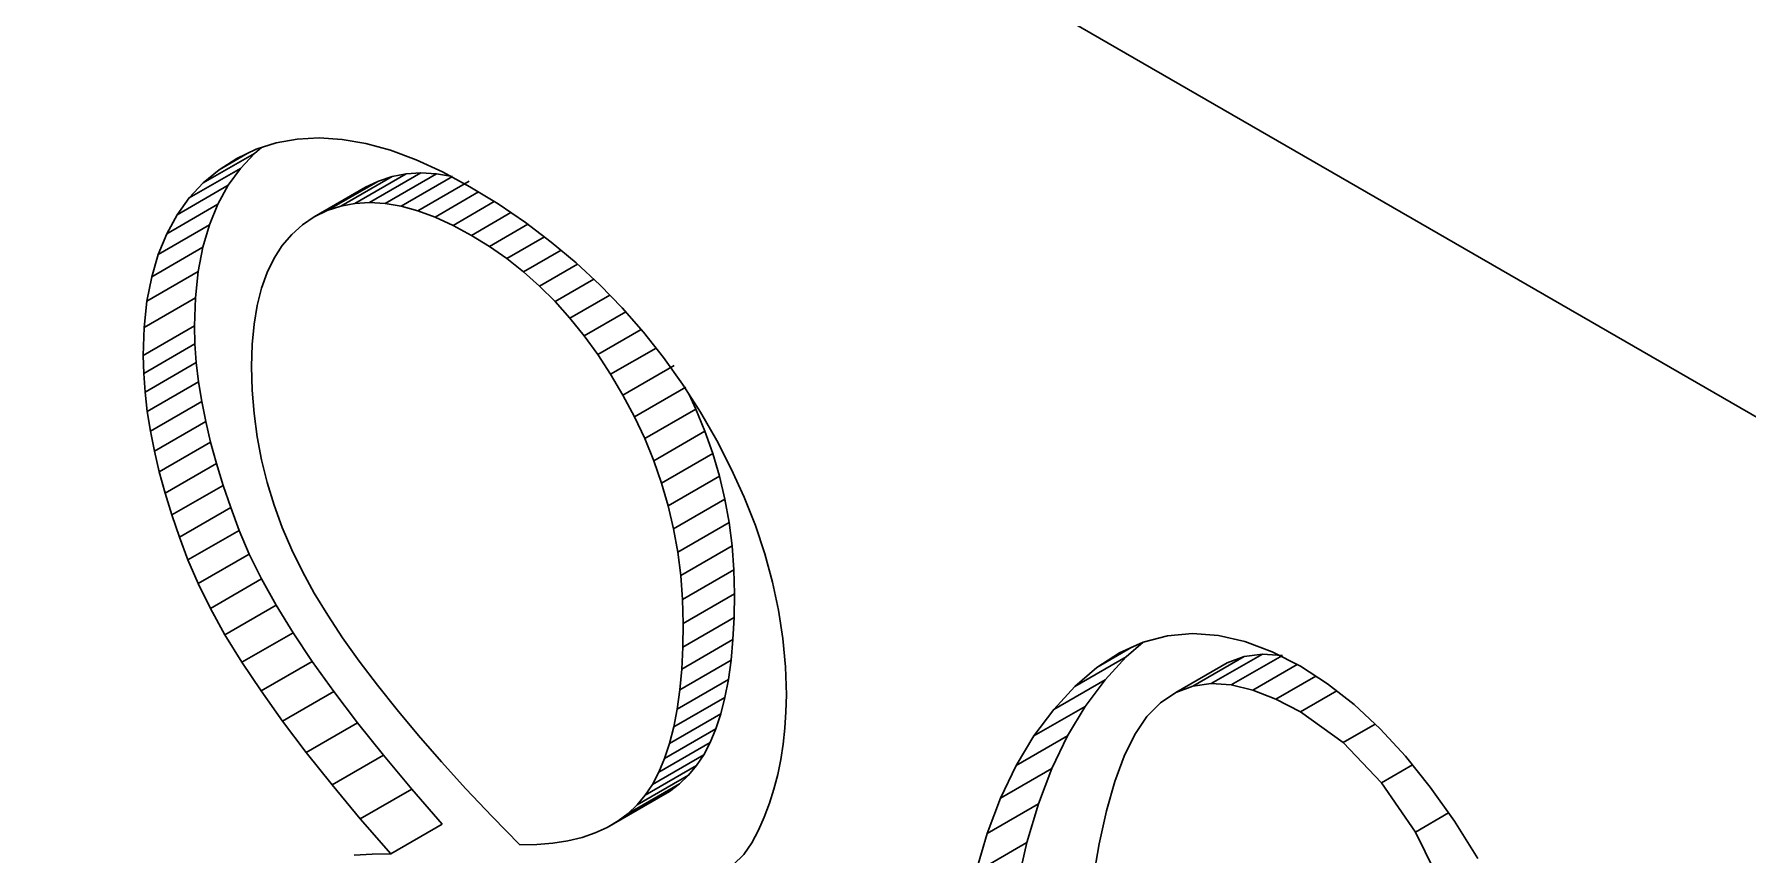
# Model space of a CAD drawing. Header units: millimetres. Extents: x -105 to 105, y -148 to 148.
# Drawn here: x 45.269 to 47.631, y -42.098 to -40.967 of the extents above; entities that cross this region are included whole.
import ezdxf

# ---------------------------------------------------------------- set-up
doc = ezdxf.new("R2010")
doc.units = ezdxf.units.MM
doc.layers.get('0').update_dxf_attribs({"lineweight": 18})

msp = doc.modelspace()

# ---------------------------------------------------------------- linework, layer by layer
at = {"color": 7, "lineweight": 30, "ltscale": 0.265362}
msp.add_line((54.4615, -45.4315), (45.2691, -40.1242), dxfattribs=at)
at = {"color": 7, "lineweight": 30, "ltscale": 0.000309904}
msp.add_line((45.5727, -41.1311), (45.5823, -41.1231), dxfattribs=at)
at = {"color": 7, "lineweight": 30, "ltscale": 0.000727456}
msp.add_line((45.575, -41.1255), (45.6027, -41.1166), dxfattribs=at)
at = {"color": 7, "lineweight": 30, "ltscale": 0.000736201}
msp.add_line((45.6027, -41.1166), (45.6317, -41.1113), dxfattribs=at)
at = {"color": 7, "lineweight": 30, "ltscale": 0.000757093}
msp.add_line((45.6317, -41.1113), (45.6619, -41.1098), dxfattribs=at)
at = {"color": 7, "lineweight": 30, "ltscale": 0.00078868}
msp.add_line((45.6619, -41.1098), (45.6934, -41.1118), dxfattribs=at)
at = {"color": 7, "lineweight": 30, "ltscale": 0.000831039}
msp.add_line((45.6934, -41.1118), (45.7262, -41.1176), dxfattribs=at)
at = {"color": 7, "lineweight": 30, "ltscale": 0.000882067}
msp.add_line((45.7262, -41.1176), (45.7602, -41.1269), dxfattribs=at)
at = {"color": 7, "lineweight": 30, "ltscale": 0.002041}
for p, q in [((45.502, -41.1719), (45.5727, -41.1311)), ((45.4827, -41.1926), (45.5534, -41.1518)), ((45.6729, -41.21), (45.7437, -41.1692)), ((45.6916, -41.2038), (45.7623, -41.163)), ((45.7111, -41.2001), (45.7818, -41.1592)), ((45.7314, -41.1988), (45.8021, -41.158)), ((45.7527, -41.2001), (45.8234, -41.1593)), ((45.7748, -41.2039), (45.8455, -41.1631)), ((45.7978, -41.2102), (45.8685, -41.1694)), ((45.4659, -41.216), (45.5366, -41.1751)), ((45.6552, -41.2188), (45.7259, -41.1779)), ((45.4517, -41.2418), (45.5224, -41.201)), ((45.44, -41.2703), (45.5107, -41.2295)), ((45.431, -41.3013), (45.5017, -41.2605)), ((45.4206, -41.371), (45.4914, -41.3301)), ((45.4194, -41.4097), (45.4901, -41.3688)), ((45.42, -41.4347), (45.4907, -41.3938)), ((45.4218, -41.4604), (45.4925, -41.4195)), ((46.0807, -41.4644), (46.1514, -41.4236)), ((45.4249, -41.4868), (45.4956, -41.4459)), ((46.0964, -41.4942), (46.1672, -41.4533)), ((45.4292, -41.5139), (45.4999, -41.4731)), ((45.4348, -41.5417), (45.5055, -41.5009)), ((46.1106, -41.5243), (46.1813, -41.4835)), ((46.123, -41.5548), (46.1937, -41.514)), ((45.4415, -41.5703), (45.5123, -41.5294)), ((46.1338, -41.5857), (46.2045, -41.5449)), ((45.4496, -41.5995), (45.5203, -41.5587)), ((45.4588, -41.6295), (45.5295, -41.5887)), ((46.1429, -41.617), (46.2136, -41.5762)), ((46.1504, -41.6487), (46.2211, -41.6078)), ((45.4693, -41.6602), (45.54, -41.6194)), ((45.481, -41.6916), (45.5517, -41.6508)), ((45.4949, -41.7242), (45.5656, -41.6834)), ((46.1603, -41.7131), (46.231, -41.6723)), ((46.1628, -41.746), (46.2335, -41.7051)), ((45.5119, -41.7586), (45.5826, -41.7178)), ((45.532, -41.7947), (45.6028, -41.7539)), ((46.1636, -41.7792), (46.2343, -41.7383)), ((46.1631, -41.8116), (46.2338, -41.7708)), ((45.5553, -41.8326), (45.626, -41.7918)), ((46.1616, -41.8421), (46.2323, -41.8012)), ((45.5817, -41.8722), (45.6524, -41.8314)), ((46.159, -41.8706), (46.2297, -41.8298)), ((46.7037, -41.8658), (46.7744, -41.825)), ((46.8662, -41.8655), (46.9369, -41.8247)), ((46.8915, -41.8621), (46.9623, -41.8213)), ((46.9191, -41.8639), (46.9898, -41.8231)), ((46.8429, -41.8743), (46.9137, -41.8335)), ((45.6113, -41.9136), (45.682, -41.8728)), ((46.1553, -41.8972), (46.226, -41.8564)), ((46.6745, -41.8975), (46.7452, -41.8567)), ((46.1506, -41.9218), (46.2213, -41.881)), ((46.6472, -41.9342), (46.7179, -41.8934)), ((45.6439, -41.9568), (45.7146, -41.9159)), ((46.1381, -41.9653), (46.2088, -41.9245)), ((46.1449, -41.9445), (46.2156, -41.9037)), ((46.1303, -41.9841), (46.201, -41.9433)), ((46.6228, -41.975), (46.6935, -41.9342)), ((45.6797, -42.0016), (45.7504, -41.9608)), ((46.1214, -42.001), (46.1921, -41.9602)), ((46.1004, -42.0292), (46.1711, -41.9884)), ((46.1115, -42.0159), (46.1822, -41.9751)), ((46.6013, -42.0198), (46.672, -41.979)), ((45.7186, -42.0483), (45.7894, -42.0074)), ((46.0588, -42.0604), (46.1295, -42.0195)), ((46.074, -42.0514), (46.1447, -42.0106)), ((46.0879, -42.041), (46.1586, -42.0002)), ((46.5827, -42.0688), (46.6534, -42.0279)), ((45.7607, -42.0967), (45.8314, -42.0558)), ((46.5669, -42.1218), (46.6376, -42.081))]:
    msp.add_line(p, q, dxfattribs=at)
at = {"color": 7, "lineweight": 30, "ltscale": 0.001121}
msp.add_line((45.524, -41.1537), (45.5628, -41.1312), dxfattribs=at)
at = {"color": 7, "lineweight": 30, "ltscale": 0.000727632}
msp.add_line((45.524, -41.1537), (45.5485, -41.138), dxfattribs=at)
at = {"color": 7, "lineweight": 30, "ltscale": 0.000732373}
msp.add_line((45.5485, -41.138), (45.575, -41.1255), dxfattribs=at)
at = {"color": 7, "lineweight": 30, "ltscale": 0.000709831}
msp.add_line((45.5534, -41.1518), (45.5727, -41.1311), dxfattribs=at)
at = {"color": 7, "lineweight": 30, "ltscale": 0.000939844}
msp.add_line((45.7602, -41.1269), (45.7954, -41.14), dxfattribs=at)
at = {"color": 7, "lineweight": 30, "ltscale": 0.001004}
msp.add_line((45.7954, -41.14), (45.832, -41.1567), dxfattribs=at)
at = {"color": 7, "lineweight": 30, "ltscale": 0.000713343}
msp.add_line((45.502, -41.1719), (45.524, -41.1537), dxfattribs=at)
at = {"color": 7, "lineweight": 30, "ltscale": 0.000718525}
for p, q in [((45.5366, -41.1751), (45.5534, -41.1518)), ((45.4659, -41.216), (45.4827, -41.1926))]:
    msp.add_line(p, q, dxfattribs=at)
at = {"color": 7, "lineweight": 30, "ltscale": 0.000494573}
for p, q in [((45.7437, -41.1692), (45.7259, -41.1779)), ((45.6729, -41.21), (45.6552, -41.2188))]:
    msp.add_line(p, q, dxfattribs=at)
at = {"color": 7, "lineweight": 30, "ltscale": 0.00049109}
msp.add_line((45.7623, -41.163), (45.7437, -41.1692), dxfattribs=at)
at = {"color": 7, "lineweight": 30, "ltscale": 0.00049595}
for p, q in [((45.7818, -41.1592), (45.7623, -41.163)), ((45.7111, -41.2001), (45.6916, -41.2038))]:
    msp.add_line(p, q, dxfattribs=at)
at = {"color": 7, "lineweight": 30, "ltscale": 0.000510199}
msp.add_line((45.8021, -41.158), (45.7818, -41.1592), dxfattribs=at)
at = {"color": 7, "lineweight": 30, "ltscale": 0.000532353}
msp.add_line((45.8234, -41.1593), (45.8021, -41.158), dxfattribs=at)
at = {"color": 7, "lineweight": 30, "ltscale": 0.000561163}
msp.add_line((45.8455, -41.1631), (45.8234, -41.1593), dxfattribs=at)
at = {"color": 7, "lineweight": 30, "ltscale": 0.001072}
msp.add_line((45.832, -41.1567), (45.8697, -41.177), dxfattribs=at)
at = {"color": 7, "lineweight": 30, "ltscale": 0.00071011}
msp.add_line((45.4827, -41.1926), (45.502, -41.1719), dxfattribs=at)
at = {"color": 7, "lineweight": 30, "ltscale": 0.000738375}
msp.add_line((45.5224, -41.201), (45.5366, -41.1751), dxfattribs=at)
at = {"color": 7, "lineweight": 30, "ltscale": 0.001732}
msp.add_line((45.8217, -41.219), (45.8817, -41.1843), dxfattribs=at)
at = {"color": 7, "lineweight": 30, "ltscale": 0.001143}
msp.add_line((45.8697, -41.177), (45.9087, -41.2008), dxfattribs=at)
at = {"color": 7, "lineweight": 30, "ltscale": 0.000738041}
msp.add_line((45.4517, -41.2418), (45.4659, -41.216), dxfattribs=at)
at = {"color": 7, "lineweight": 30, "ltscale": 0.00076818}
for p, q in [((45.5107, -41.2295), (45.5224, -41.201)), ((45.44, -41.2703), (45.4517, -41.2418))]:
    msp.add_line(p, q, dxfattribs=at)
at = {"color": 7, "lineweight": 30, "ltscale": 0.000491211}
msp.add_line((45.6916, -41.2038), (45.6729, -41.21), dxfattribs=at)
at = {"color": 7, "lineweight": 30, "ltscale": 0.000510176}
msp.add_line((45.7314, -41.1988), (45.7111, -41.2001), dxfattribs=at)
at = {"color": 7, "lineweight": 30, "ltscale": 0.00053233}
msp.add_line((45.7527, -41.2001), (45.7314, -41.1988), dxfattribs=at)
at = {"color": 7, "lineweight": 30, "ltscale": 0.000561228}
msp.add_line((45.7748, -41.2039), (45.7527, -41.2001), dxfattribs=at)
at = {"color": 7, "lineweight": 30, "ltscale": 0.00059634}
msp.add_line((45.7978, -41.2102), (45.7748, -41.2039), dxfattribs=at)
at = {"color": 7, "lineweight": 30, "ltscale": 0.000636152}
msp.add_line((45.8217, -41.219), (45.7978, -41.2102), dxfattribs=at)
at = {"color": 7, "lineweight": 30, "ltscale": 0.00164}
msp.add_line((45.8465, -41.2303), (45.9033, -41.1975), dxfattribs=at)
at = {"color": 7, "lineweight": 30, "ltscale": 0.001565}
msp.add_line((45.8721, -41.2441), (45.9263, -41.2128), dxfattribs=at)
at = {"color": 7, "lineweight": 30, "ltscale": 0.00113}
msp.add_line((45.9087, -41.2008), (45.9461, -41.2262), dxfattribs=at)
at = {"color": 7, "lineweight": 30, "ltscale": 0.00080748}
for p, q in [((45.5017, -41.2605), (45.5107, -41.2295)), ((45.431, -41.3013), (45.44, -41.2703))]:
    msp.add_line(p, q, dxfattribs=at)
at = {"color": 7, "lineweight": 30, "ltscale": 0.000493567}
msp.add_line((45.6388, -41.2298), (45.6241, -41.243), dxfattribs=at)
at = {"color": 7, "lineweight": 30, "ltscale": 0.000495045}
msp.add_line((45.6552, -41.2188), (45.6388, -41.2298), dxfattribs=at)
at = {"color": 7, "lineweight": 30, "ltscale": 0.000680096}
msp.add_line((45.8465, -41.2303), (45.8217, -41.219), dxfattribs=at)
at = {"color": 7, "lineweight": 30, "ltscale": 0.00072794}
msp.add_line((45.8721, -41.2441), (45.8465, -41.2303), dxfattribs=at)
at = {"color": 7, "lineweight": 30, "ltscale": 0.001524}
msp.add_line((45.8968, -41.2593), (45.9496, -41.2288), dxfattribs=at)
at = {"color": 7, "lineweight": 30, "ltscale": 0.001122}
msp.add_line((45.9461, -41.2262), (45.9819, -41.2533), dxfattribs=at)
at = {"color": 7, "lineweight": 30, "ltscale": 0.000854231}
msp.add_line((45.4952, -41.294), (45.5017, -41.2605), dxfattribs=at)
at = {"color": 7, "lineweight": 30, "ltscale": 0.000518481}
msp.add_line((45.6111, -41.2583), (45.5998, -41.2757), dxfattribs=at)
at = {"color": 7, "lineweight": 30, "ltscale": 0.000501238}
msp.add_line((45.6241, -41.243), (45.6111, -41.2583), dxfattribs=at)
at = {"color": 7, "lineweight": 30, "ltscale": 0.000725912}
msp.add_line((45.8968, -41.2593), (45.8721, -41.2441), dxfattribs=at)
at = {"color": 7, "lineweight": 30, "ltscale": 0.000728874}
msp.add_line((45.9206, -41.2761), (45.8968, -41.2593), dxfattribs=at)
at = {"color": 7, "lineweight": 30, "ltscale": 0.001498}
msp.add_line((45.9206, -41.2761), (45.9725, -41.2461), dxfattribs=at)
at = {"color": 7, "lineweight": 30, "ltscale": 0.001493}
msp.add_line((45.9436, -41.2944), (45.9954, -41.2645), dxfattribs=at)
at = {"color": 7, "lineweight": 30, "ltscale": 0.001115}
msp.add_line((45.9819, -41.2533), (46.0161, -41.2819), dxfattribs=at)
at = {"color": 7, "lineweight": 30, "ltscale": 0.000543213}
msp.add_line((45.5998, -41.2757), (45.5903, -41.2952), dxfattribs=at)
at = {"color": 7, "lineweight": 30, "ltscale": 0.000734154}
msp.add_line((45.9436, -41.2944), (45.9206, -41.2761), dxfattribs=at)
at = {"color": 7, "lineweight": 30, "ltscale": 0.001514}
msp.add_line((45.9658, -41.3141), (46.0182, -41.2839), dxfattribs=at)
at = {"color": 7, "lineweight": 30, "ltscale": 0.001111}
for p, q in [((46.0161, -41.2819), (46.0487, -41.3122)), ((46.0487, -41.3122), (46.0796, -41.344)), ((45.5553, -41.8326), (45.532, -41.7947))]:
    msp.add_line(p, q, dxfattribs=at)
at = {"color": 7, "lineweight": 30, "ltscale": 0.002042}
for p, q in [((45.4245, -41.3349), (45.4952, -41.294)), ((46.1562, -41.6807), (46.2269, -41.6399))]:
    msp.add_line(p, q, dxfattribs=at)
at = {"color": 7, "lineweight": 30, "ltscale": 0.000854677}
msp.add_line((45.4245, -41.3349), (45.431, -41.3013), dxfattribs=at)
at = {"color": 7, "lineweight": 30, "ltscale": 0.000908163}
msp.add_line((45.4914, -41.3301), (45.4952, -41.294), dxfattribs=at)
at = {"color": 7, "lineweight": 30, "ltscale": 0.000575335}
msp.add_line((45.5903, -41.2952), (45.5825, -41.3169), dxfattribs=at)
at = {"color": 7, "lineweight": 30, "ltscale": 0.000741869}
msp.add_line((45.9658, -41.3141), (45.9436, -41.2944), dxfattribs=at)
at = {"color": 7, "lineweight": 30, "ltscale": 0.001543}
msp.add_line((45.9871, -41.3354), (46.0405, -41.3046), dxfattribs=at)
at = {"color": 7, "lineweight": 30, "ltscale": 0.000908123}
msp.add_line((45.4206, -41.371), (45.4245, -41.3349), dxfattribs=at)
at = {"color": 7, "lineweight": 30, "ltscale": 0.000967938}
msp.add_line((45.4901, -41.3688), (45.4914, -41.3301), dxfattribs=at)
at = {"color": 7, "lineweight": 30, "ltscale": 0.000613227}
msp.add_line((45.5825, -41.3169), (45.5765, -41.3406), dxfattribs=at)
at = {"color": 7, "lineweight": 30, "ltscale": 0.000752574}
msp.add_line((45.9871, -41.3354), (45.9658, -41.3141), dxfattribs=at)
at = {"color": 7, "lineweight": 30, "ltscale": 0.000765316}
msp.add_line((46.0075, -41.3582), (45.9871, -41.3354), dxfattribs=at)
at = {"color": 7, "lineweight": 30, "ltscale": 0.001589}
msp.add_line((46.0075, -41.3582), (46.0625, -41.3264), dxfattribs=at)
at = {"color": 7, "lineweight": 30, "ltscale": 0.000656733}
msp.add_line((45.5765, -41.3406), (45.5721, -41.3666), dxfattribs=at)
at = {"color": 7, "lineweight": 30, "ltscale": 0.000779968}
msp.add_line((46.0271, -41.3825), (46.0075, -41.3582), dxfattribs=at)
at = {"color": 7, "lineweight": 30, "ltscale": 0.001654}
msp.add_line((46.0271, -41.3825), (46.0844, -41.3494), dxfattribs=at)
at = {"color": 7, "lineweight": 30, "ltscale": 0.001113}
msp.add_line((46.0796, -41.344), (46.109, -41.3775), dxfattribs=at)
at = {"color": 7, "lineweight": 30, "ltscale": 0.000967556}
msp.add_line((45.4194, -41.4097), (45.4206, -41.371), dxfattribs=at)
at = {"color": 7, "lineweight": 30, "ltscale": 0.000624652}
msp.add_line((45.4907, -41.3938), (45.4901, -41.3688), dxfattribs=at)
at = {"color": 7, "lineweight": 30, "ltscale": 0.000703374}
msp.add_line((45.5721, -41.3666), (45.5696, -41.3946), dxfattribs=at)
at = {"color": 7, "lineweight": 30, "ltscale": 0.000796681}
msp.add_line((46.0458, -41.4083), (46.0271, -41.3825), dxfattribs=at)
at = {"color": 7, "lineweight": 30, "ltscale": 0.001728}
msp.add_line((46.0458, -41.4083), (46.1057, -41.3737), dxfattribs=at)
at = {"color": 7, "lineweight": 30, "ltscale": 0.001119}
msp.add_line((46.109, -41.3775), (46.1367, -41.4126), dxfattribs=at)
at = {"color": 7, "lineweight": 30, "ltscale": 0.000644459}
msp.add_line((45.4925, -41.4195), (45.4907, -41.3938), dxfattribs=at)
at = {"color": 7, "lineweight": 30, "ltscale": 0.000754087}
msp.add_line((45.5696, -41.3946), (45.5687, -41.4247), dxfattribs=at)
at = {"color": 7, "lineweight": 30, "ltscale": 0.001808}
msp.add_line((46.0637, -41.4356), (46.1263, -41.3994), dxfattribs=at)
at = {"color": 7, "lineweight": 30, "ltscale": 0.000625034}
msp.add_line((45.42, -41.4347), (45.4194, -41.4097), dxfattribs=at)
at = {"color": 7, "lineweight": 30, "ltscale": 0.000664382}
msp.add_line((45.4956, -41.4459), (45.4925, -41.4195), dxfattribs=at)
at = {"color": 7, "lineweight": 30, "ltscale": 0.000817387}
msp.add_line((45.5687, -41.4247), (45.5696, -41.4574), dxfattribs=at)
at = {"color": 7, "lineweight": 30, "ltscale": 0.000815966}
msp.add_line((46.0637, -41.4356), (46.0458, -41.4083), dxfattribs=at)
at = {"color": 7, "lineweight": 30, "ltscale": 0.001126}
msp.add_line((46.1367, -41.4126), (46.1628, -41.4493), dxfattribs=at)
at = {"color": 7, "lineweight": 30, "ltscale": 0.000644051}
msp.add_line((45.4218, -41.4604), (45.42, -41.4347), dxfattribs=at)
at = {"color": 7, "lineweight": 30, "ltscale": 0.000686791}
for p, q in [((45.4999, -41.4731), (45.4956, -41.4459)), ((45.4292, -41.5139), (45.4249, -41.4868))]:
    msp.add_line(p, q, dxfattribs=at)
at = {"color": 7, "lineweight": 30, "ltscale": 0.000836628}
msp.add_line((46.0807, -41.4644), (46.0637, -41.4356), dxfattribs=at)
at = {"color": 7, "lineweight": 30, "ltscale": 0.001137}
msp.add_line((46.1628, -41.4493), (46.1874, -41.4877), dxfattribs=at)
at = {"color": 7, "lineweight": 30, "ltscale": 0.000664805}
msp.add_line((45.4249, -41.4868), (45.4218, -41.4604), dxfattribs=at)
at = {"color": 7, "lineweight": 30, "ltscale": 0.000709521}
for p, q in [((45.5055, -41.5009), (45.4999, -41.4731)), ((45.4348, -41.5417), (45.4292, -41.5139))]:
    msp.add_line(p, q, dxfattribs=at)
at = {"color": 7, "lineweight": 30, "ltscale": 0.000811692}
msp.add_line((45.5696, -41.4574), (45.5721, -41.4898), dxfattribs=at)
at = {"color": 7, "lineweight": 30, "ltscale": 0.000841279}
msp.add_line((46.0964, -41.4942), (46.0807, -41.4644), dxfattribs=at)
at = {"color": 7, "lineweight": 30, "ltscale": 0.000547975}
msp.add_line((46.1813, -41.4835), (46.172, -41.4636), dxfattribs=at)
at = {"color": 7, "lineweight": 30, "ltscale": 0.000733551}
for p, q in [((45.5123, -41.5294), (45.5055, -41.5009)), ((45.4415, -41.5703), (45.4348, -41.5417))]:
    msp.add_line(p, q, dxfattribs=at)
at = {"color": 7, "lineweight": 30, "ltscale": 0.000808757}
msp.add_line((45.5721, -41.4898), (45.5765, -41.5218), dxfattribs=at)
at = {"color": 7, "lineweight": 30, "ltscale": 0.000831941}
msp.add_line((46.1106, -41.5243), (46.0964, -41.4942), dxfattribs=at)
at = {"color": 7, "lineweight": 30, "ltscale": 0.000823997}
msp.add_line((46.1937, -41.514), (46.1813, -41.4835), dxfattribs=at)
at = {"color": 7, "lineweight": 30, "ltscale": 0.001129}
msp.add_line((46.1874, -41.4877), (46.2099, -41.5268), dxfattribs=at)
at = {"color": 7, "lineweight": 30, "ltscale": 0.000808084}
msp.add_line((45.5765, -41.5218), (45.5825, -41.5536), dxfattribs=at)
at = {"color": 7, "lineweight": 30, "ltscale": 0.000823853}
msp.add_line((46.123, -41.5548), (46.1106, -41.5243), dxfattribs=at)
at = {"color": 7, "lineweight": 30, "ltscale": 0.000818078}
msp.add_line((46.2045, -41.5449), (46.1937, -41.514), dxfattribs=at)
at = {"color": 7, "lineweight": 30, "ltscale": 0.000758573}
msp.add_line((45.5203, -41.5587), (45.5123, -41.5294), dxfattribs=at)
at = {"color": 7, "lineweight": 30, "ltscale": 0.000814606}
msp.add_line((46.2136, -41.5762), (46.2045, -41.5449), dxfattribs=at)
at = {"color": 7, "lineweight": 30, "ltscale": 0.0011}
msp.add_line((46.2099, -41.5268), (46.23, -41.5659), dxfattribs=at)
at = {"color": 7, "lineweight": 30, "ltscale": 0.000758205}
msp.add_line((45.4496, -41.5995), (45.4415, -41.5703), dxfattribs=at)
at = {"color": 7, "lineweight": 30, "ltscale": 0.00078406}
for p, q in [((45.5295, -41.5887), (45.5203, -41.5587)), ((45.4588, -41.6295), (45.4496, -41.5995))]:
    msp.add_line(p, q, dxfattribs=at)
at = {"color": 7, "lineweight": 30, "ltscale": 0.000809274}
msp.add_line((45.5825, -41.5536), (45.5903, -41.585), dxfattribs=at)
at = {"color": 7, "lineweight": 30, "ltscale": 0.000818204}
msp.add_line((46.1338, -41.5857), (46.123, -41.5548), dxfattribs=at)
at = {"color": 7, "lineweight": 30, "ltscale": 0.001073}
msp.add_line((46.23, -41.5659), (46.2478, -41.605), dxfattribs=at)
at = {"color": 7, "lineweight": 30, "ltscale": 0.000810542}
for p, q in [((45.54, -41.6194), (45.5295, -41.5887)), ((45.4693, -41.6602), (45.4588, -41.6295))]:
    msp.add_line(p, q, dxfattribs=at)
at = {"color": 7, "lineweight": 30, "ltscale": 0.00081379}
msp.add_line((45.5903, -41.585), (45.5998, -41.6161), dxfattribs=at)
at = {"color": 7, "lineweight": 30, "ltscale": 0.000814972}
msp.add_line((46.1429, -41.617), (46.1338, -41.5857), dxfattribs=at)
at = {"color": 7, "lineweight": 30, "ltscale": 0.000813692}
msp.add_line((46.2211, -41.6078), (46.2136, -41.5762), dxfattribs=at)
at = {"color": 7, "lineweight": 30, "ltscale": 0.000819538}
msp.add_line((45.5998, -41.6161), (45.6111, -41.6469), dxfattribs=at)
at = {"color": 7, "lineweight": 30, "ltscale": 0.00081332}
msp.add_line((46.1504, -41.6487), (46.1429, -41.617), dxfattribs=at)
at = {"color": 7, "lineweight": 30, "ltscale": 0.000814164}
msp.add_line((46.2269, -41.6399), (46.2211, -41.6078), dxfattribs=at)
at = {"color": 7, "lineweight": 30, "ltscale": 0.001049}
msp.add_line((46.2478, -41.605), (46.2632, -41.644), dxfattribs=at)
at = {"color": 7, "lineweight": 30, "ltscale": 0.000837591}
msp.add_line((45.5517, -41.6508), (45.54, -41.6194), dxfattribs=at)
at = {"color": 7, "lineweight": 30, "ltscale": 0.000817188}
msp.add_line((46.231, -41.6723), (46.2269, -41.6399), dxfattribs=at)
at = {"color": 7, "lineweight": 30, "ltscale": 0.000837948}
msp.add_line((45.481, -41.6916), (45.4693, -41.6602), dxfattribs=at)
at = {"color": 7, "lineweight": 30, "ltscale": 0.000886385}
for p, q in [((45.5656, -41.6834), (45.5517, -41.6508)), ((45.4949, -41.7242), (45.481, -41.6916))]:
    msp.add_line(p, q, dxfattribs=at)
at = {"color": 7, "lineweight": 30, "ltscale": 0.000827931}
msp.add_line((45.6111, -41.6469), (45.6241, -41.6774), dxfattribs=at)
at = {"color": 7, "lineweight": 30, "ltscale": 0.000814471}
msp.add_line((46.1562, -41.6807), (46.1504, -41.6487), dxfattribs=at)
at = {"color": 7, "lineweight": 30, "ltscale": 0.001029}
msp.add_line((46.2632, -41.644), (46.2762, -41.683), dxfattribs=at)
at = {"color": 7, "lineweight": 30, "ltscale": 0.000958942}
for p, q in [((45.5826, -41.7178), (45.5656, -41.6834)), ((45.5119, -41.7586), (45.4949, -41.7242))]:
    msp.add_line(p, q, dxfattribs=at)
at = {"color": 7, "lineweight": 30, "ltscale": 0.000839045}
msp.add_line((45.6241, -41.6774), (45.6388, -41.7076), dxfattribs=at)
at = {"color": 7, "lineweight": 30, "ltscale": 0.000817237}
msp.add_line((46.1603, -41.7131), (46.1562, -41.6807), dxfattribs=at)
at = {"color": 7, "lineweight": 30, "ltscale": 0.000822894}
for p, q in [((46.2335, -41.7051), (46.231, -41.6723)), ((46.1628, -41.746), (46.1603, -41.7131))]:
    msp.add_line(p, q, dxfattribs=at)
at = {"color": 7, "lineweight": 30, "ltscale": 0.001011}
msp.add_line((46.2762, -41.683), (46.2869, -41.722), dxfattribs=at)
at = {"color": 7, "lineweight": 30, "ltscale": 0.00085212}
msp.add_line((45.6388, -41.7076), (45.6552, -41.7374), dxfattribs=at)
at = {"color": 7, "lineweight": 30, "ltscale": 0.000830334}
for p, q in [((46.2343, -41.7383), (46.2335, -41.7051)), ((46.1636, -41.7792), (46.1628, -41.746))]:
    msp.add_line(p, q, dxfattribs=at)
at = {"color": 7, "lineweight": 30, "ltscale": 0.001034}
for p, q in [((45.6028, -41.7539), (45.5826, -41.7178)), ((45.532, -41.7947), (45.5119, -41.7586))]:
    msp.add_line(p, q, dxfattribs=at)
at = {"color": 7, "lineweight": 30, "ltscale": 0.000995677}
msp.add_line((46.2869, -41.722), (46.2952, -41.761), dxfattribs=at)
at = {"color": 7, "lineweight": 30, "ltscale": 0.001112}
msp.add_line((45.626, -41.7918), (45.6028, -41.7539), dxfattribs=at)
at = {"color": 7, "lineweight": 30, "ltscale": 0.00088426}
msp.add_line((45.6552, -41.7374), (45.6736, -41.7676), dxfattribs=at)
at = {"color": 7, "lineweight": 30, "ltscale": 0.000810727}
msp.add_line((46.2338, -41.7708), (46.2343, -41.7383), dxfattribs=at)
at = {"color": 7, "lineweight": 30, "ltscale": 0.000934758}
msp.add_line((45.6736, -41.7676), (45.6942, -41.7988), dxfattribs=at)
at = {"color": 7, "lineweight": 30, "ltscale": 0.000810346}
msp.add_line((46.1631, -41.8116), (46.1636, -41.7792), dxfattribs=at)
at = {"color": 7, "lineweight": 30, "ltscale": 0.000762788}
msp.add_line((46.2323, -41.8012), (46.2338, -41.7708), dxfattribs=at)
at = {"color": 7, "lineweight": 30, "ltscale": 0.000984321}
msp.add_line((46.2952, -41.761), (46.3011, -41.7999), dxfattribs=at)
at = {"color": 7, "lineweight": 30, "ltscale": 0.00119}
msp.add_line((45.6524, -41.8314), (45.626, -41.7918), dxfattribs=at)
at = {"color": 7, "lineweight": 30, "ltscale": 0.00098637}
msp.add_line((45.6942, -41.7988), (45.717, -41.831), dxfattribs=at)
at = {"color": 7, "lineweight": 30, "ltscale": 0.000716705}
msp.add_line((46.2297, -41.8298), (46.2323, -41.8012), dxfattribs=at)
at = {"color": 7, "lineweight": 30, "ltscale": 0.000976835}
msp.add_line((46.3011, -41.7999), (46.3047, -41.8388), dxfattribs=at)
at = {"color": 7, "lineweight": 30, "ltscale": 0.000888218}
msp.add_line((46.7653, -41.8195), (46.7977, -41.8049), dxfattribs=at)
at = {"color": 7, "lineweight": 30, "ltscale": 0.000767695}
msp.add_line((46.7744, -41.825), (46.7977, -41.8049), dxfattribs=at)
at = {"color": 7, "lineweight": 30, "ltscale": 0.000865598}
msp.add_line((46.7977, -41.8049), (46.8312, -41.7961), dxfattribs=at)
at = {"color": 7, "lineweight": 30, "ltscale": 0.000867458}
msp.add_line((46.8312, -41.7961), (46.8658, -41.793), dxfattribs=at)
at = {"color": 7, "lineweight": 30, "ltscale": 0.000892441}
msp.add_line((46.8658, -41.793), (46.9014, -41.7957), dxfattribs=at)
at = {"color": 7, "lineweight": 30, "ltscale": 0.000940663}
msp.add_line((46.9014, -41.7957), (46.938, -41.804), dxfattribs=at)
at = {"color": 7, "lineweight": 30, "ltscale": 0.001008}
msp.add_line((46.938, -41.804), (46.9758, -41.8182), dxfattribs=at)
at = {"color": 7, "lineweight": 30, "ltscale": 0.001271}
for p, q in [((45.682, -41.8728), (45.6524, -41.8314)), ((45.6113, -41.9136), (45.5817, -41.8722))]:
    msp.add_line(p, q, dxfattribs=at)
at = {"color": 7, "lineweight": 30, "ltscale": 0.001039}
msp.add_line((45.717, -41.831), (45.7421, -41.8642), dxfattribs=at)
at = {"color": 7, "lineweight": 30, "ltscale": 0.000763169}
msp.add_line((46.1616, -41.8421), (46.1631, -41.8116), dxfattribs=at)
at = {"color": 7, "lineweight": 30, "ltscale": 0.000670745}
msp.add_line((46.226, -41.8564), (46.2297, -41.8298), dxfattribs=at)
at = {"color": 7, "lineweight": 30, "ltscale": 0.001396}
msp.add_line((46.734, -41.8398), (46.7823, -41.8118), dxfattribs=at)
at = {"color": 7, "lineweight": 30, "ltscale": 0.00093357}
msp.add_line((46.734, -41.8398), (46.7653, -41.8195), dxfattribs=at)
at = {"color": 7, "lineweight": 30, "ltscale": 0.001079}
for p, q in [((46.7452, -41.8567), (46.7744, -41.825)), ((46.6745, -41.8975), (46.7037, -41.8658))]:
    msp.add_line(p, q, dxfattribs=at)
at = {"color": 7, "lineweight": 30, "ltscale": 0.000619888}
for p, q in [((46.9369, -41.8247), (46.9137, -41.8335)), ((46.8662, -41.8655), (46.8429, -41.8743))]:
    msp.add_line(p, q, dxfattribs=at)
at = {"color": 7, "lineweight": 30, "ltscale": 0.000640645}
msp.add_line((46.9623, -41.8213), (46.9369, -41.8247), dxfattribs=at)
at = {"color": 7, "lineweight": 30, "ltscale": 0.000689667}
for p, q in [((46.9898, -41.8231), (46.9623, -41.8213)), ((46.9191, -41.8639), (46.8915, -41.8621))]:
    msp.add_line(p, q, dxfattribs=at)
at = {"color": 7, "lineweight": 30, "ltscale": 0.00109}
msp.add_line((46.9758, -41.8182), (47.0146, -41.838), dxfattribs=at)
at = {"color": 7, "lineweight": 30, "ltscale": 0.001191}
msp.add_line((45.5817, -41.8722), (45.5553, -41.8326), dxfattribs=at)
at = {"color": 7, "lineweight": 30, "ltscale": 0.000716325}
msp.add_line((46.159, -41.8706), (46.1616, -41.8421), dxfattribs=at)
at = {"color": 7, "lineweight": 30, "ltscale": 0.000972429}
msp.add_line((46.3047, -41.8388), (46.3059, -41.8777), dxfattribs=at)
at = {"color": 7, "lineweight": 30, "ltscale": 0.000998161}
msp.add_line((46.7037, -41.8658), (46.734, -41.8398), dxfattribs=at)
at = {"color": 7, "lineweight": 30, "ltscale": 0.001767}
msp.add_line((46.9488, -41.871), (47.01, -41.8356), dxfattribs=at)
at = {"color": 7, "lineweight": 30, "ltscale": 0.001588}
msp.add_line((46.9806, -41.8833), (47.0356, -41.8516), dxfattribs=at)
at = {"color": 7, "lineweight": 30, "ltscale": 0.001116}
msp.add_line((47.0146, -41.838), (47.0521, -41.8622), dxfattribs=at)
at = {"color": 7, "lineweight": 30, "ltscale": 0.001353}
for p, q in [((45.7146, -41.9159), (45.682, -41.8728)), ((45.6439, -41.9568), (45.6113, -41.9136))]:
    msp.add_line(p, q, dxfattribs=at)
at = {"color": 7, "lineweight": 30, "ltscale": 0.001093}
msp.add_line((45.7421, -41.8642), (45.7693, -41.8984), dxfattribs=at)
at = {"color": 7, "lineweight": 30, "ltscale": 0.000671123}
msp.add_line((46.1553, -41.8972), (46.159, -41.8706), dxfattribs=at)
at = {"color": 7, "lineweight": 30, "ltscale": 0.000627177}
for p, q in [((46.2213, -41.881), (46.226, -41.8564)), ((46.1506, -41.9218), (46.1553, -41.8972))]:
    msp.add_line(p, q, dxfattribs=at)
at = {"color": 7, "lineweight": 30, "ltscale": 0.000580717}
msp.add_line((46.3059, -41.8777), (46.3054, -41.9009), dxfattribs=at)
at = {"color": 7, "lineweight": 30, "ltscale": 0.001142}
for p, q in [((46.7179, -41.8934), (46.7452, -41.8567)), ((46.6472, -41.9342), (46.6745, -41.8975))]:
    msp.add_line(p, q, dxfattribs=at)
at = {"color": 7, "lineweight": 30, "ltscale": 0.000632054}
msp.add_line((46.8429, -41.8743), (46.8219, -41.8883), dxfattribs=at)
at = {"color": 7, "lineweight": 30, "ltscale": 0.000640593}
msp.add_line((46.8915, -41.8621), (46.8662, -41.8655), dxfattribs=at)
at = {"color": 7, "lineweight": 30, "ltscale": 0.00076315}
msp.add_line((46.9488, -41.871), (46.9191, -41.8639), dxfattribs=at)
at = {"color": 7, "lineweight": 30, "ltscale": 0.000853849}
msp.add_line((46.9806, -41.8833), (46.9488, -41.871), dxfattribs=at)
at = {"color": 7, "lineweight": 30, "ltscale": 0.001445}
msp.add_line((47.0146, -41.901), (47.0647, -41.872), dxfattribs=at)
at = {"color": 7, "lineweight": 30, "ltscale": 0.001164}
msp.add_line((47.0521, -41.8622), (47.0887, -41.8909), dxfattribs=at)
at = {"color": 7, "lineweight": 30, "ltscale": 0.001147}
msp.add_line((45.7693, -41.8984), (45.7987, -41.9336), dxfattribs=at)
at = {"color": 7, "lineweight": 30, "ltscale": 0.000585468}
msp.add_line((46.2156, -41.9037), (46.2213, -41.881), dxfattribs=at)
at = {"color": 7, "lineweight": 30, "ltscale": 0.000566069}
msp.add_line((46.3054, -41.9009), (46.304, -41.9235), dxfattribs=at)
at = {"color": 7, "lineweight": 30, "ltscale": 0.001187}
for p, q in [((46.6935, -41.9342), (46.7179, -41.8934)), ((46.6228, -41.975), (46.6472, -41.9342))]:
    msp.add_line(p, q, dxfattribs=at)
at = {"color": 7, "lineweight": 30, "ltscale": 0.00067492}
msp.add_line((46.8219, -41.8883), (46.803, -41.9075), dxfattribs=at)
at = {"color": 7, "lineweight": 30, "ltscale": 0.00095733}
msp.add_line((47.0146, -41.901), (46.9806, -41.8833), dxfattribs=at)
at = {"color": 7, "lineweight": 30, "ltscale": 0.001815}
msp.add_line((47.0736, -41.9433), (47.0146, -41.901), dxfattribs=at)
at = {"color": 7, "lineweight": 30, "ltscale": 0.001223}
msp.add_line((47.0887, -41.8909), (47.1245, -41.9243), dxfattribs=at)
at = {"color": 7, "lineweight": 30, "ltscale": 0.001435}
for p, q in [((45.7504, -41.9608), (45.7146, -41.9159)), ((45.6797, -42.0016), (45.6439, -41.9568))]:
    msp.add_line(p, q, dxfattribs=at)
at = {"color": 7, "lineweight": 30, "ltscale": 0.000585099}
msp.add_line((46.1449, -41.9445), (46.1506, -41.9218), dxfattribs=at)
at = {"color": 7, "lineweight": 30, "ltscale": 0.000509438}
for p, q in [((46.201, -41.9433), (46.2088, -41.9245)), ((46.1303, -41.9841), (46.1381, -41.9653))]:
    msp.add_line(p, q, dxfattribs=at)
at = {"color": 7, "lineweight": 30, "ltscale": 0.000546109}
for p, q in [((46.2088, -41.9245), (46.2156, -41.9037)), ((46.1381, -41.9653), (46.1449, -41.9445))]:
    msp.add_line(p, q, dxfattribs=at)
at = {"color": 7, "lineweight": 30, "ltscale": 0.000552489}
msp.add_line((46.304, -41.9235), (46.3016, -41.9455), dxfattribs=at)
at = {"color": 7, "lineweight": 30, "ltscale": 0.000742452}
msp.add_line((46.803, -41.9075), (46.7862, -41.9321), dxfattribs=at)
at = {"color": 7, "lineweight": 30, "ltscale": 0.001272}
msp.add_line((47.0736, -41.9433), (47.1177, -41.9179), dxfattribs=at)
at = {"color": 7, "lineweight": 30, "ltscale": 0.001289}
msp.add_line((47.1245, -41.9243), (47.1595, -41.9622), dxfattribs=at)
at = {"color": 7, "lineweight": 30, "ltscale": 0.001202}
msp.add_line((45.7987, -41.9336), (45.8303, -41.9698), dxfattribs=at)
at = {"color": 7, "lineweight": 30, "ltscale": 0.00047624}
msp.add_line((46.1921, -41.9602), (46.201, -41.9433), dxfattribs=at)
at = {"color": 7, "lineweight": 30, "ltscale": 0.00053974}
msp.add_line((46.3016, -41.9455), (46.2983, -41.9668), dxfattribs=at)
at = {"color": 7, "lineweight": 30, "ltscale": 0.001244}
for p, q in [((46.672, -41.979), (46.6935, -41.9342)), ((46.6013, -42.0198), (46.6228, -41.975))]:
    msp.add_line(p, q, dxfattribs=at)
at = {"color": 7, "lineweight": 30, "ltscale": 0.000829479}
msp.add_line((46.7862, -41.9321), (46.7716, -41.9619), dxfattribs=at)
at = {"color": 7, "lineweight": 30, "ltscale": 0.001911}
msp.add_line((47.1264, -41.9986), (47.0736, -41.9433), dxfattribs=at)
at = {"color": 7, "lineweight": 30, "ltscale": 0.001519}
for p, q in [((45.7894, -42.0074), (45.7504, -41.9608)), ((45.7186, -42.0483), (45.6797, -42.0016))]:
    msp.add_line(p, q, dxfattribs=at)
at = {"color": 7, "lineweight": 30, "ltscale": 0.001257}
msp.add_line((45.8303, -41.9698), (45.8642, -42.007), dxfattribs=at)
at = {"color": 7, "lineweight": 30, "ltscale": 0.000448067}
for p, q in [((46.1822, -41.9751), (46.1921, -41.9602)), ((46.1115, -42.0159), (46.1214, -42.001))]:
    msp.add_line(p, q, dxfattribs=at)
at = {"color": 7, "lineweight": 30, "ltscale": 0.000528482}
msp.add_line((46.2983, -41.9668), (46.294, -41.9875), dxfattribs=at)
at = {"color": 7, "lineweight": 30, "ltscale": 0.000933478}
msp.add_line((46.7716, -41.9619), (46.7588, -41.9969), dxfattribs=at)
at = {"color": 7, "lineweight": 30, "ltscale": 0.001361}
msp.add_line((47.1595, -41.9622), (47.1936, -42.0046), dxfattribs=at)
at = {"color": 7, "lineweight": 30, "ltscale": 0.000476577}
msp.add_line((46.1214, -42.001), (46.1303, -41.9841), dxfattribs=at)
at = {"color": 7, "lineweight": 30, "ltscale": 0.000429867}
msp.add_line((46.1586, -42.0002), (46.1711, -41.9884), dxfattribs=at)
at = {"color": 7, "lineweight": 30, "ltscale": 0.00043245}
msp.add_line((46.1711, -41.9884), (46.1822, -41.9751), dxfattribs=at)
at = {"color": 7, "lineweight": 30, "ltscale": 0.000518689}
msp.add_line((46.294, -41.9875), (46.2888, -42.0076), dxfattribs=at)
at = {"color": 7, "lineweight": 30, "ltscale": 0.001309}
for p, q in [((46.6534, -42.0279), (46.672, -41.979)), ((46.5827, -42.0688), (46.6013, -42.0198))]:
    msp.add_line(p, q, dxfattribs=at)
at = {"color": 7, "lineweight": 30, "ltscale": 0.001047}
msp.add_line((46.7588, -41.9969), (46.7473, -42.0372), dxfattribs=at)
at = {"color": 7, "lineweight": 30, "ltscale": 0.001229}
msp.add_line((47.1264, -41.9986), (47.169, -41.974), dxfattribs=at)
at = {"color": 7, "lineweight": 30, "ltscale": 0.001603}
msp.add_line((45.8314, -42.0558), (45.7894, -42.0074), dxfattribs=at)
at = {"color": 7, "lineweight": 30, "ltscale": 0.001313}
msp.add_line((45.8642, -42.007), (45.9002, -42.0452), dxfattribs=at)
at = {"color": 7, "lineweight": 30, "ltscale": 0.000432158}
msp.add_line((46.1004, -42.0292), (46.1115, -42.0159), dxfattribs=at)
at = {"color": 7, "lineweight": 30, "ltscale": 0.0004422}
msp.add_line((46.1295, -42.0195), (46.1447, -42.0106), dxfattribs=at)
at = {"color": 7, "lineweight": 30, "ltscale": 0.000433502}
msp.add_line((46.1447, -42.0106), (46.1586, -42.0002), dxfattribs=at)
at = {"color": 7, "lineweight": 30, "ltscale": 0.000509843}
msp.add_line((46.2888, -42.0076), (46.2826, -42.027), dxfattribs=at)
at = {"color": 7, "lineweight": 30, "ltscale": 0.002065}
msp.add_line((47.173, -42.0668), (47.1264, -41.9986), dxfattribs=at)
at = {"color": 7, "lineweight": 30, "ltscale": 0.00144}
msp.add_line((47.1936, -42.0046), (47.2268, -42.0517), dxfattribs=at)
at = {"color": 7, "lineweight": 30, "ltscale": 0.000433273}
msp.add_line((46.074, -42.0514), (46.0879, -42.041), dxfattribs=at)
at = {"color": 7, "lineweight": 30, "ltscale": 0.000430129}
msp.add_line((46.0879, -42.041), (46.1004, -42.0292), dxfattribs=at)
at = {"color": 7, "lineweight": 30, "ltscale": 0.000502824}
msp.add_line((46.2826, -42.027), (46.2755, -42.0459), dxfattribs=at)
at = {"color": 7, "lineweight": 30, "ltscale": 0.001383}
for p, q in [((46.6376, -42.081), (46.6534, -42.0279)), ((46.5669, -42.1218), (46.5827, -42.0688))]:
    msp.add_line(p, q, dxfattribs=at)
at = {"color": 7, "lineweight": 30, "ltscale": 0.001166}
msp.add_line((46.7473, -42.0372), (46.7372, -42.0827), dxfattribs=at)
at = {"color": 7, "lineweight": 30, "ltscale": 0.001323}
msp.add_line((47.173, -42.0668), (47.2188, -42.0403), dxfattribs=at)
at = {"color": 7, "lineweight": 30, "ltscale": 0.001602}
msp.add_line((45.7607, -42.0967), (45.7186, -42.0483), dxfattribs=at)
at = {"color": 7, "lineweight": 30, "ltscale": 0.001369}
msp.add_line((45.9002, -42.0452), (45.9385, -42.0843), dxfattribs=at)
at = {"color": 7, "lineweight": 30, "ltscale": 0.000475178}
msp.add_line((46.0242, -42.0741), (46.0422, -42.0679), dxfattribs=at)
at = {"color": 7, "lineweight": 30, "ltscale": 0.000456322}
msp.add_line((46.0422, -42.0679), (46.0588, -42.0604), dxfattribs=at)
at = {"color": 7, "lineweight": 30, "ltscale": 0.000442393}
msp.add_line((46.0588, -42.0604), (46.074, -42.0514), dxfattribs=at)
at = {"color": 7, "lineweight": 30, "ltscale": 0.00049357}
msp.add_line((46.2675, -42.0641), (46.2585, -42.0816), dxfattribs=at)
at = {"color": 7, "lineweight": 30, "ltscale": 0.000497324}
msp.add_line((46.2755, -42.0459), (46.2675, -42.0641), dxfattribs=at)
at = {"color": 7, "lineweight": 30, "ltscale": 0.002266}
msp.add_line((47.2133, -42.148), (47.173, -42.0668), dxfattribs=at)
at = {"color": 7, "lineweight": 30, "ltscale": 0.001523}
msp.add_line((47.2268, -42.0517), (47.2592, -42.1033), dxfattribs=at)
at = {"color": 7, "lineweight": 30, "ltscale": 0.000587186}
msp.add_line((45.9385, -42.0843), (45.9619, -42.0839), dxfattribs=at)
at = {"color": 7, "lineweight": 30, "ltscale": 0.000555085}
msp.add_line((45.9619, -42.0839), (45.9841, -42.082), dxfattribs=at)
at = {"color": 7, "lineweight": 30, "ltscale": 0.000524865}
msp.add_line((45.9841, -42.082), (46.0048, -42.0788), dxfattribs=at)
at = {"color": 7, "lineweight": 30, "ltscale": 0.000498139}
msp.add_line((46.0048, -42.0788), (46.0242, -42.0741), dxfattribs=at)
at = {"color": 7, "lineweight": 30, "ltscale": 0.000491187}
msp.add_line((46.2585, -42.0816), (46.2473, -42.0978), dxfattribs=at)
at = {"color": 7, "lineweight": 30, "ltscale": 0.001464}
msp.add_line((46.6247, -42.1381), (46.6376, -42.081), dxfattribs=at)
at = {"color": 7, "lineweight": 30, "ltscale": 0.001288}
msp.add_line((46.7372, -42.0827), (46.7284, -42.1335), dxfattribs=at)
at = {"color": 7, "lineweight": 30, "ltscale": 0.000618684}
msp.add_line((45.7101, -42.0986), (45.7348, -42.0972), dxfattribs=at)
at = {"color": 7, "lineweight": 30, "ltscale": 0.000648239}
msp.add_line((45.7348, -42.0972), (45.7607, -42.0967), dxfattribs=at)
at = {"color": 7, "lineweight": 30, "ltscale": 0.000505301}
msp.add_line((46.2473, -42.0978), (46.2328, -42.1118), dxfattribs=at)

doc.saveas('drawing.dxf')
